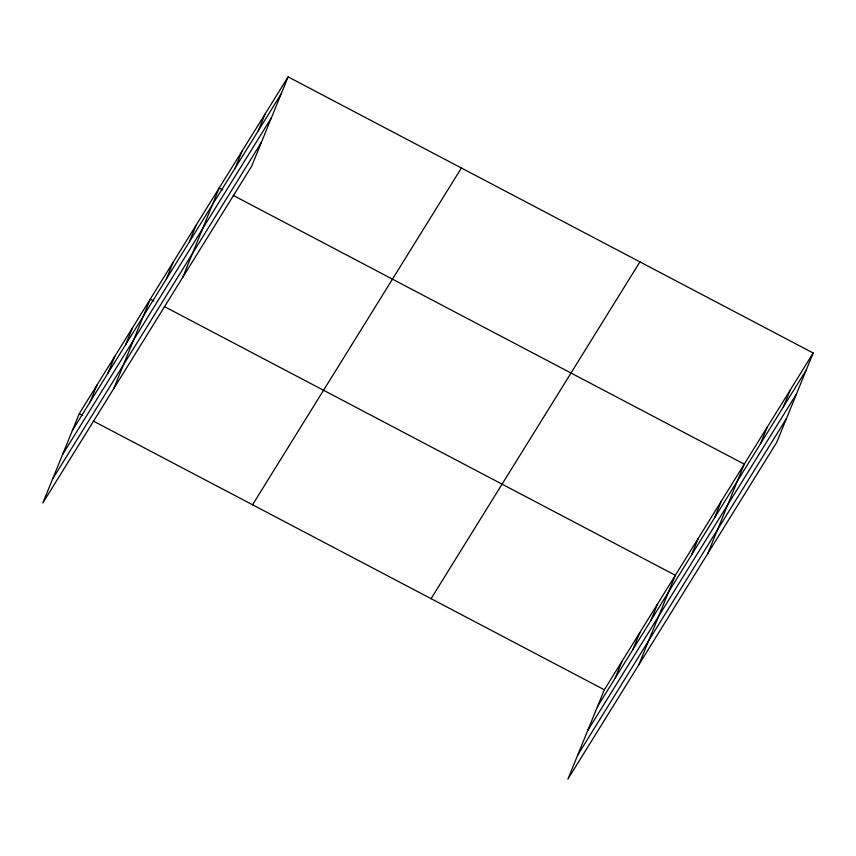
<?xml version="1.0" encoding="UTF-8"?>
<svg xmlns="http://www.w3.org/2000/svg" width="856" height="856" viewBox="0 0 856 856"><rect width="100%" height="100%" fill="white"/><g stroke="black" fill="none" stroke-linecap="round" stroke-linejoin="round"><path stroke-width="1.28" d="M288.108 76.869L79.255 413.651L42.8 502.996L251.653 166.214L288.108 76.869L813.2 353.004L776.745 442.349L567.892 779.131L604.347 689.786L813.2 353.004M90.115 401.924L97.006 385.029M107.867 373.302L114.768 356.406M125.618 344.679L132.519 327.773M113.805 388.485L150.271 299.151L153.78 301.002M166.342 279.002L173.244 262.107M189.315 241.959L196.217 225.053M182.735 277.355L219.19 188.01L222.699 189.861M235.272 167.862L242.162 150.966M258.245 130.818L265.135 113.923M615.207 678.059L622.098 661.164M632.958 649.437L639.849 632.53M650.71 620.803L657.601 603.908M638.897 664.62L675.352 575.285L164.32 306.534M691.434 555.137L698.336 538.231M714.407 518.094L721.308 501.188M707.816 553.479L744.281 464.145L233.239 195.403M760.353 443.997L767.254 427.101M783.326 406.953L790.227 390.047M72.364 430.557L281.217 93.775M62.606 454.461L271.459 117.679M52.558 479.093L261.412 142.31M252.541 504.783L461.395 168.001M431.071 598.665L639.924 261.882M597.445 706.692L806.298 369.91M587.697 730.596L796.551 393.814M577.64 755.217L786.493 418.434M79.255 413.651L82.775 415.502M93.304 421.045L604.347 689.786"/></g></svg>
